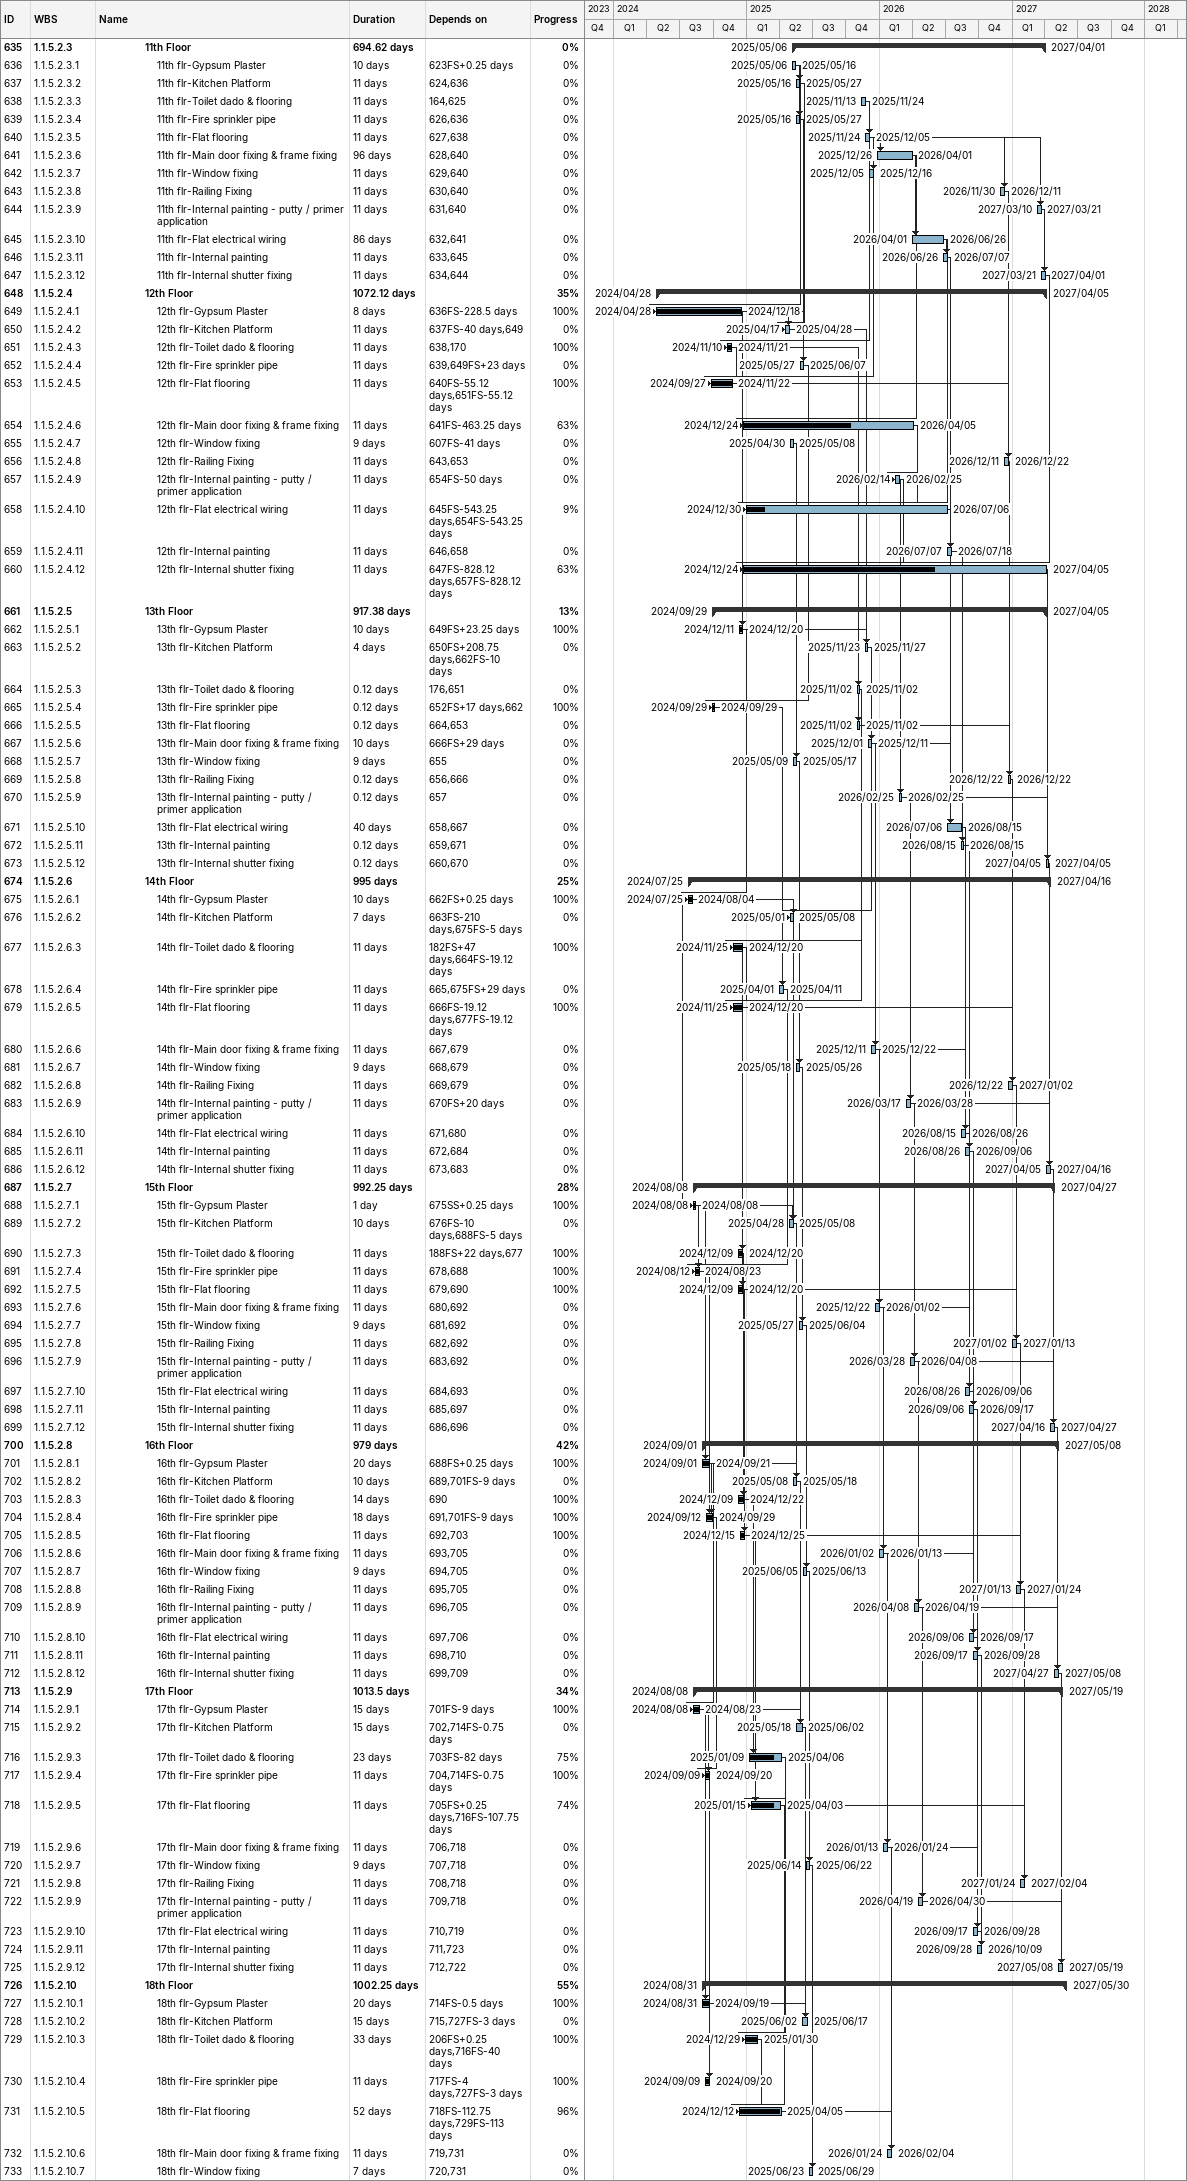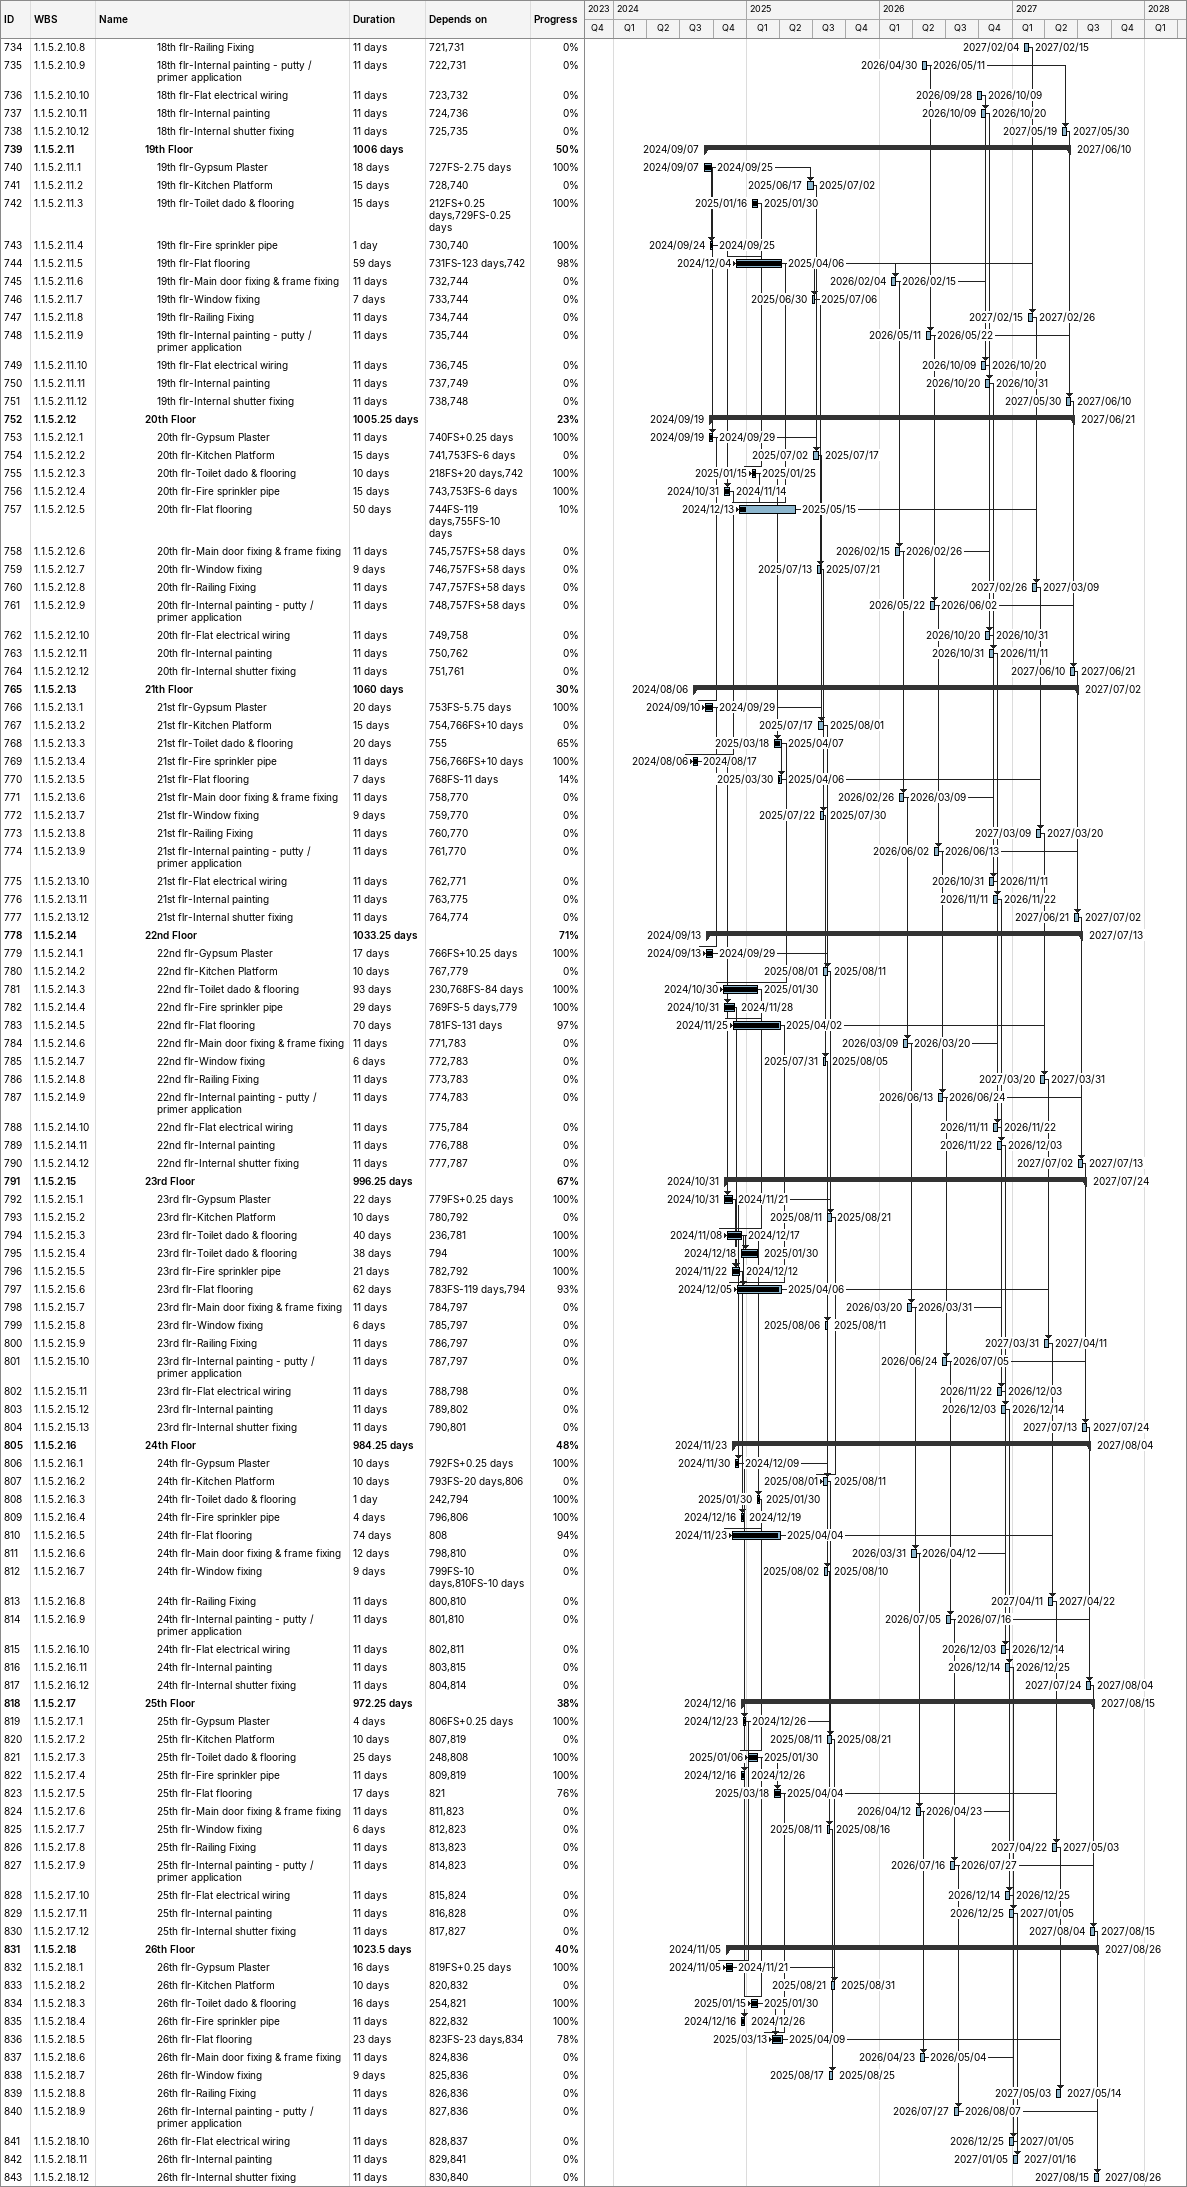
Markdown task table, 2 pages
| ID | WBS | Task | Duration | Start | Finish | Predecessors | % complete |
|---|---|---|---|---|---|---|---|
| 635 | 1.1.5.2.3 | **11th Floor** | 694.62d | 2025-05-06 | 2027-04-01 |  | 0 |
| 636 | 1.1.5.2.3.1 | 11th flr-Gypsum Plaster | 10d | 2025-05-06 | 2025-05-16 | 623FS+0.25d | 0 |
| 637 | 1.1.5.2.3.2 | 11th flr-Kitchen Platform | 11d | 2025-05-16 | 2025-05-27 | 624, 636 | 0 |
| 638 | 1.1.5.2.3.3 | 11th flr-Toilet dado & flooring | 11d | 2025-11-13 | 2025-11-24 | 164, 625 | 0 |
| 639 | 1.1.5.2.3.4 | 11th flr-Fire sprinkler pipe | 11d | 2025-05-16 | 2025-05-27 | 626, 636 | 0 |
| 640 | 1.1.5.2.3.5 | 11th flr-Flat flooring | 11d | 2025-11-24 | 2025-12-05 | 627, 638 | 0 |
| 641 | 1.1.5.2.3.6 | 11th flr-Main door fixing & frame fixing | 96d | 2025-12-26 | 2026-04-01 | 628, 640 | 0 |
| 642 | 1.1.5.2.3.7 | 11th flr-Window fixing | 11d | 2025-12-05 | 2025-12-16 | 629, 640 | 0 |
| 643 | 1.1.5.2.3.8 | 11th flr-Railing Fixing | 11d | 2026-11-30 | 2026-12-11 | 630, 640 | 0 |
| 644 | 1.1.5.2.3.9 | 11th flr-Internal painting - putty / primer application | 11d | 2027-03-10 | 2027-03-21 | 631, 640 | 0 |
| 645 | 1.1.5.2.3.10 | 11th flr-Flat electrical wiring | 86d | 2026-04-01 | 2026-06-26 | 632, 641 | 0 |
| 646 | 1.1.5.2.3.11 | 11th flr-Internal painting | 11d | 2026-06-26 | 2026-07-07 | 633, 645 | 0 |
| 647 | 1.1.5.2.3.12 | 11th flr-Internal shutter fixing | 11d | 2027-03-21 | 2027-04-01 | 634, 644 | 0 |
| 648 | 1.1.5.2.4 | **12th Floor** | 1072.12d | 2024-04-28 | 2027-04-05 |  | 35 |
| 649 | 1.1.5.2.4.1 | 12th flr-Gypsum Plaster | 8d | 2024-04-28 | 2024-12-18 | 636FS-228.5d | 100 |
| 650 | 1.1.5.2.4.2 | 12th flr-Kitchen Platform | 11d | 2025-04-17 | 2025-04-28 | 637FS-40d, 649 | 0 |
| 651 | 1.1.5.2.4.3 | 12th flr-Toilet dado & flooring | 11d | 2024-11-10 | 2024-11-21 | 638, 170 | 100 |
| 652 | 1.1.5.2.4.4 | 12th flr-Fire sprinkler pipe | 11d | 2025-05-27 | 2025-06-07 | 639, 649FS+23d | 0 |
| 653 | 1.1.5.2.4.5 | 12th flr-Flat flooring | 11d | 2024-09-27 | 2024-11-22 | 640FS-55.12d, 651FS-55.12d | 100 |
| 654 | 1.1.5.2.4.6 | 12th flr-Main door fixing & frame fixing | 11d | 2024-12-24 | 2026-04-05 | 641FS-463.25d | 63 |
| 655 | 1.1.5.2.4.7 | 12th flr-Window fixing | 9d | 2025-04-30 | 2025-05-08 | 607FS-41d | 0 |
| 656 | 1.1.5.2.4.8 | 12th flr-Railing Fixing | 11d | 2026-12-11 | 2026-12-22 | 643, 653 | 0 |
| 657 | 1.1.5.2.4.9 | 12th flr-Internal painting - putty / primer application | 11d | 2026-02-14 | 2026-02-25 | 654FS-50d | 0 |
| 658 | 1.1.5.2.4.10 | 12th flr-Flat electrical wiring | 11d | 2024-12-30 | 2026-07-06 | 645FS-543.25d, 654FS-543.25d | 9 |
| 659 | 1.1.5.2.4.11 | 12th flr-Internal painting | 11d | 2026-07-07 | 2026-07-18 | 646, 658 | 0 |
| 660 | 1.1.5.2.4.12 | 12th flr-Internal shutter fixing | 11d | 2024-12-24 | 2027-04-05 | 647FS-828.12d, 657FS-828.12d | 63 |
| 661 | 1.1.5.2.5 | **13th Floor** | 917.38d | 2024-09-29 | 2027-04-05 |  | 13 |
| 662 | 1.1.5.2.5.1 | 13th flr-Gypsum Plaster | 10d | 2024-12-11 | 2024-12-20 | 649FS+23.25d | 100 |
| 663 | 1.1.5.2.5.2 | 13th flr-Kitchen Platform | 4d | 2025-11-23 | 2025-11-27 | 650FS+208.75d, 662FS-10d | 0 |
| 664 | 1.1.5.2.5.3 | 13th flr-Toilet dado & flooring | 0.12d | 2025-11-02 | 2025-11-02 | 176, 651 | 0 |
| 665 | 1.1.5.2.5.4 | 13th flr-Fire sprinkler pipe | 0.12d | 2024-09-29 | 2024-09-29 | 652FS+17d, 662 | 100 |
| 666 | 1.1.5.2.5.5 | 13th flr-Flat flooring | 0.12d | 2025-11-02 | 2025-11-02 | 664, 653 | 0 |
| 667 | 1.1.5.2.5.6 | 13th flr-Main door fixing & frame fixing | 10d | 2025-12-01 | 2025-12-11 | 666FS+29d | 0 |
| 668 | 1.1.5.2.5.7 | 13th flr-Window fixing | 9d | 2025-05-09 | 2025-05-17 | 655 | 0 |
| 669 | 1.1.5.2.5.8 | 13th flr-Railing Fixing | 0.12d | 2026-12-22 | 2026-12-22 | 656, 666 | 0 |
| 670 | 1.1.5.2.5.9 | 13th flr-Internal painting - putty / primer application | 0.12d | 2026-02-25 | 2026-02-25 | 657 | 0 |
| 671 | 1.1.5.2.5.10 | 13th flr-Flat electrical wiring | 40d | 2026-07-06 | 2026-08-15 | 658, 667 | 0 |
| 672 | 1.1.5.2.5.11 | 13th flr-Internal painting | 0.12d | 2026-08-15 | 2026-08-15 | 659, 671 | 0 |
| 673 | 1.1.5.2.5.12 | 13th flr-Internal shutter fixing | 0.12d | 2027-04-05 | 2027-04-05 | 660, 670 | 0 |
| 674 | 1.1.5.2.6 | **14th Floor** | 995d | 2024-07-25 | 2027-04-16 |  | 25 |
| 675 | 1.1.5.2.6.1 | 14th flr-Gypsum Plaster | 10d | 2024-07-25 | 2024-08-04 | 662FS+0.25d | 100 |
| 676 | 1.1.5.2.6.2 | 14th flr-Kitchen Platform | 7d | 2025-05-01 | 2025-05-08 | 663FS-210d, 675FS-5d | 0 |
| 677 | 1.1.5.2.6.3 | 14th flr-Toilet dado & flooring | 11d | 2024-11-25 | 2024-12-20 | 182FS+47d, 664FS-19.12d | 100 |
| 678 | 1.1.5.2.6.4 | 14th flr-Fire sprinkler pipe | 11d | 2025-04-01 | 2025-04-11 | 665, 675FS+29d | 0 |
| 679 | 1.1.5.2.6.5 | 14th flr-Flat flooring | 11d | 2024-11-25 | 2024-12-20 | 666FS-19.12d, 677FS-19.12d | 100 |
| 680 | 1.1.5.2.6.6 | 14th flr-Main door fixing & frame fixing | 11d | 2025-12-11 | 2025-12-22 | 667, 679 | 0 |
| 681 | 1.1.5.2.6.7 | 14th flr-Window fixing | 9d | 2025-05-18 | 2025-05-26 | 668, 679 | 0 |
| 682 | 1.1.5.2.6.8 | 14th flr-Railing Fixing | 11d | 2026-12-22 | 2027-01-02 | 669, 679 | 0 |
| 683 | 1.1.5.2.6.9 | 14th flr-Internal painting - putty / primer application | 11d | 2026-03-17 | 2026-03-28 | 670FS+20d | 0 |
| 684 | 1.1.5.2.6.10 | 14th flr-Flat electrical wiring | 11d | 2026-08-15 | 2026-08-26 | 671, 680 | 0 |
| 685 | 1.1.5.2.6.11 | 14th flr-Internal painting | 11d | 2026-08-26 | 2026-09-06 | 672, 684 | 0 |
| 686 | 1.1.5.2.6.12 | 14th flr-Internal shutter fixing | 11d | 2027-04-05 | 2027-04-16 | 673, 683 | 0 |
| 687 | 1.1.5.2.7 | **15th Floor** | 992.25d | 2024-08-08 | 2027-04-27 |  | 28 |
| 688 | 1.1.5.2.7.1 | 15th flr-Gypsum Plaster | 1d | 2024-08-08 | 2024-08-08 | 675SS+0.25d | 100 |
| 689 | 1.1.5.2.7.2 | 15th flr-Kitchen Platform | 10d | 2025-04-28 | 2025-05-08 | 676FS-10d, 688FS-5d | 0 |
| 690 | 1.1.5.2.7.3 | 15th flr-Toilet dado & flooring | 11d | 2024-12-09 | 2024-12-20 | 188FS+22d, 677 | 100 |
| 691 | 1.1.5.2.7.4 | 15th flr-Fire sprinkler pipe | 11d | 2024-08-12 | 2024-08-23 | 678, 688 | 100 |
| 692 | 1.1.5.2.7.5 | 15th flr-Flat flooring | 11d | 2024-12-09 | 2024-12-20 | 679, 690 | 100 |
| 693 | 1.1.5.2.7.6 | 15th flr-Main door fixing & frame fixing | 11d | 2025-12-22 | 2026-01-02 | 680, 692 | 0 |
| 694 | 1.1.5.2.7.7 | 15th flr-Window fixing | 9d | 2025-05-27 | 2025-06-04 | 681, 692 | 0 |
| 695 | 1.1.5.2.7.8 | 15th flr-Railing Fixing | 11d | 2027-01-02 | 2027-01-13 | 682, 692 | 0 |
| 696 | 1.1.5.2.7.9 | 15th flr-Internal painting - putty / primer application | 11d | 2026-03-28 | 2026-04-08 | 683, 692 | 0 |
| 697 | 1.1.5.2.7.10 | 15th flr-Flat electrical wiring | 11d | 2026-08-26 | 2026-09-06 | 684, 693 | 0 |
| 698 | 1.1.5.2.7.11 | 15th flr-Internal painting | 11d | 2026-09-06 | 2026-09-17 | 685, 697 | 0 |
| 699 | 1.1.5.2.7.12 | 15th flr-Internal shutter fixing | 11d | 2027-04-16 | 2027-04-27 | 686, 696 | 0 |
| 700 | 1.1.5.2.8 | **16th Floor** | 979d | 2024-09-01 | 2027-05-08 |  | 42 |
| 701 | 1.1.5.2.8.1 | 16th flr-Gypsum Plaster | 20d | 2024-09-01 | 2024-09-21 | 688FS+0.25d | 100 |
| 702 | 1.1.5.2.8.2 | 16th flr-Kitchen Platform | 10d | 2025-05-08 | 2025-05-18 | 689, 701FS-9d | 0 |
| 703 | 1.1.5.2.8.3 | 16th flr-Toilet dado & flooring | 14d | 2024-12-09 | 2024-12-22 | 690 | 100 |
| 704 | 1.1.5.2.8.4 | 16th flr-Fire sprinkler pipe | 18d | 2024-09-12 | 2024-09-29 | 691, 701FS-9d | 100 |
| 705 | 1.1.5.2.8.5 | 16th flr-Flat flooring | 11d | 2024-12-15 | 2024-12-25 | 692, 703 | 100 |
| 706 | 1.1.5.2.8.6 | 16th flr-Main door fixing & frame fixing | 11d | 2026-01-02 | 2026-01-13 | 693, 705 | 0 |
| 707 | 1.1.5.2.8.7 | 16th flr-Window fixing | 9d | 2025-06-05 | 2025-06-13 | 694, 705 | 0 |
| 708 | 1.1.5.2.8.8 | 16th flr-Railing Fixing | 11d | 2027-01-13 | 2027-01-24 | 695, 705 | 0 |
| 709 | 1.1.5.2.8.9 | 16th flr-Internal painting - putty / primer application | 11d | 2026-04-08 | 2026-04-19 | 696, 705 | 0 |
| 710 | 1.1.5.2.8.10 | 16th flr-Flat electrical wiring | 11d | 2026-09-06 | 2026-09-17 | 697, 706 | 0 |
| 711 | 1.1.5.2.8.11 | 16th flr-Internal painting | 11d | 2026-09-17 | 2026-09-28 | 698, 710 | 0 |
| 712 | 1.1.5.2.8.12 | 16th flr-Internal shutter fixing | 11d | 2027-04-27 | 2027-05-08 | 699, 709 | 0 |
| 713 | 1.1.5.2.9 | **17th Floor** | 1013.5d | 2024-08-08 | 2027-05-19 |  | 34 |
| 714 | 1.1.5.2.9.1 | 17th flr-Gypsum Plaster | 15d | 2024-08-08 | 2024-08-23 | 701FS-9d | 100 |
| 715 | 1.1.5.2.9.2 | 17th flr-Kitchen Platform | 15d | 2025-05-18 | 2025-06-02 | 702, 714FS-0.75d | 0 |
| 716 | 1.1.5.2.9.3 | 17th flr-Toilet dado & flooring | 23d | 2025-01-09 | 2025-04-06 | 703FS-82d | 75 |
| 717 | 1.1.5.2.9.4 | 17th flr-Fire sprinkler pipe | 11d | 2024-09-09 | 2024-09-20 | 704, 714FS-0.75d | 100 |
| 718 | 1.1.5.2.9.5 | 17th flr-Flat flooring | 11d | 2025-01-15 | 2025-04-03 | 705FS+0.25d, 716FS-107.75d | 74 |
| 719 | 1.1.5.2.9.6 | 17th flr-Main door fixing & frame fixing | 11d | 2026-01-13 | 2026-01-24 | 706, 718 | 0 |
| 720 | 1.1.5.2.9.7 | 17th flr-Window fixing | 9d | 2025-06-14 | 2025-06-22 | 707, 718 | 0 |
| 721 | 1.1.5.2.9.8 | 17th flr-Railing Fixing | 11d | 2027-01-24 | 2027-02-04 | 708, 718 | 0 |
| 722 | 1.1.5.2.9.9 | 17th flr-Internal painting - putty / primer application | 11d | 2026-04-19 | 2026-04-30 | 709, 718 | 0 |
| 723 | 1.1.5.2.9.10 | 17th flr-Flat electrical wiring | 11d | 2026-09-17 | 2026-09-28 | 710, 719 | 0 |
| 724 | 1.1.5.2.9.11 | 17th flr-Internal painting | 11d | 2026-09-28 | 2026-10-09 | 711, 723 | 0 |
| 725 | 1.1.5.2.9.12 | 17th flr-Internal shutter fixing | 11d | 2027-05-08 | 2027-05-19 | 712, 722 | 0 |
| 726 | 1.1.5.2.10 | **18th Floor** | 1002.25d | 2024-08-31 | 2027-05-30 |  | 55 |
| 727 | 1.1.5.2.10.1 | 18th flr-Gypsum Plaster | 20d | 2024-08-31 | 2024-09-19 | 714FS-0.5d | 100 |
| 728 | 1.1.5.2.10.2 | 18th flr-Kitchen Platform | 15d | 2025-06-02 | 2025-06-17 | 715, 727FS-3d | 0 |
| 729 | 1.1.5.2.10.3 | 18th flr-Toilet dado & flooring | 33d | 2024-12-29 | 2025-01-30 | 206FS+0.25d, 716FS-40d | 100 |
| 730 | 1.1.5.2.10.4 | 18th flr-Fire sprinkler pipe | 11d | 2024-09-09 | 2024-09-20 | 717FS-4d, 727FS-3d | 100 |
| 731 | 1.1.5.2.10.5 | 18th flr-Flat flooring | 52d | 2024-12-12 | 2025-04-05 | 718FS-112.75d, 729FS-113d | 96 |
| 732 | 1.1.5.2.10.6 | 18th flr-Main door fixing & frame fixing | 11d | 2026-01-24 | 2026-02-04 | 719, 731 | 0 |
| 733 | 1.1.5.2.10.7 | 18th flr-Window fixing | 7d | 2025-06-23 | 2025-06-29 | 720, 731 | 0 |
| 734 | 1.1.5.2.10.8 | 18th flr-Railing Fixing | 11d | 2027-02-04 | 2027-02-15 | 721, 731 | 0 |
| 735 | 1.1.5.2.10.9 | 18th flr-Internal painting - putty / primer application | 11d | 2026-04-30 | 2026-05-11 | 722, 731 | 0 |
| 736 | 1.1.5.2.10.10 | 18th flr-Flat electrical wiring | 11d | 2026-09-28 | 2026-10-09 | 723, 732 | 0 |
| 737 | 1.1.5.2.10.11 | 18th flr-Internal painting | 11d | 2026-10-09 | 2026-10-20 | 724, 736 | 0 |
| 738 | 1.1.5.2.10.12 | 18th flr-Internal shutter fixing | 11d | 2027-05-19 | 2027-05-30 | 725, 735 | 0 |
| 739 | 1.1.5.2.11 | **19th Floor** | 1006d | 2024-09-07 | 2027-06-10 |  | 50 |
| 740 | 1.1.5.2.11.1 | 19th flr-Gypsum Plaster | 18d | 2024-09-07 | 2024-09-25 | 727FS-2.75d | 100 |
| 741 | 1.1.5.2.11.2 | 19th flr-Kitchen Platform | 15d | 2025-06-17 | 2025-07-02 | 728, 740 | 0 |
| 742 | 1.1.5.2.11.3 | 19th flr-Toilet dado & flooring | 15d | 2025-01-16 | 2025-01-30 | 212FS+0.25d, 729FS-0.25d | 100 |
| 743 | 1.1.5.2.11.4 | 19th flr-Fire sprinkler pipe | 1d | 2024-09-24 | 2024-09-25 | 730, 740 | 100 |
| 744 | 1.1.5.2.11.5 | 19th flr-Flat flooring | 59d | 2024-12-04 | 2025-04-06 | 731FS-123d, 742 | 98 |
| 745 | 1.1.5.2.11.6 | 19th flr-Main door fixing & frame fixing | 11d | 2026-02-04 | 2026-02-15 | 732, 744 | 0 |
| 746 | 1.1.5.2.11.7 | 19th flr-Window fixing | 7d | 2025-06-30 | 2025-07-06 | 733, 744 | 0 |
| 747 | 1.1.5.2.11.8 | 19th flr-Railing Fixing | 11d | 2027-02-15 | 2027-02-26 | 734, 744 | 0 |
| 748 | 1.1.5.2.11.9 | 19th flr-Internal painting - putty / primer application | 11d | 2026-05-11 | 2026-05-22 | 735, 744 | 0 |
| 749 | 1.1.5.2.11.10 | 19th flr-Flat electrical wiring | 11d | 2026-10-09 | 2026-10-20 | 736, 745 | 0 |
| 750 | 1.1.5.2.11.11 | 19th flr-Internal painting | 11d | 2026-10-20 | 2026-10-31 | 737, 749 | 0 |
| 751 | 1.1.5.2.11.12 | 19th flr-Internal shutter fixing | 11d | 2027-05-30 | 2027-06-10 | 738, 748 | 0 |
| 752 | 1.1.5.2.12 | **20th Floor** | 1005.25d | 2024-09-19 | 2027-06-21 |  | 23 |
| 753 | 1.1.5.2.12.1 | 20th flr-Gypsum Plaster | 11d | 2024-09-19 | 2024-09-29 | 740FS+0.25d | 100 |
| 754 | 1.1.5.2.12.2 | 20th flr-Kitchen Platform | 15d | 2025-07-02 | 2025-07-17 | 741, 753FS-6d | 0 |
| 755 | 1.1.5.2.12.3 | 20th flr-Toilet dado & flooring | 10d | 2025-01-15 | 2025-01-25 | 218FS+20d, 742 | 100 |
| 756 | 1.1.5.2.12.4 | 20th flr-Fire sprinkler pipe | 15d | 2024-10-31 | 2024-11-14 | 743, 753FS-6d | 100 |
| 757 | 1.1.5.2.12.5 | 20th flr-Flat flooring | 50d | 2024-12-13 | 2025-05-15 | 744FS-119d, 755FS-10d | 10 |
| 758 | 1.1.5.2.12.6 | 20th flr-Main door fixing & frame fixing | 11d | 2026-02-15 | 2026-02-26 | 745, 757FS+58d | 0 |
| 759 | 1.1.5.2.12.7 | 20th flr-Window fixing | 9d | 2025-07-13 | 2025-07-21 | 746, 757FS+58d | 0 |
| 760 | 1.1.5.2.12.8 | 20th flr-Railing Fixing | 11d | 2027-02-26 | 2027-03-09 | 747, 757FS+58d | 0 |
| 761 | 1.1.5.2.12.9 | 20th flr-Internal painting - putty / primer application | 11d | 2026-05-22 | 2026-06-02 | 748, 757FS+58d | 0 |
| 762 | 1.1.5.2.12.10 | 20th flr-Flat electrical wiring | 11d | 2026-10-20 | 2026-10-31 | 749, 758 | 0 |
| 763 | 1.1.5.2.12.11 | 20th flr-Internal painting | 11d | 2026-10-31 | 2026-11-11 | 750, 762 | 0 |
| 764 | 1.1.5.2.12.12 | 20th flr-Internal shutter fixing | 11d | 2027-06-10 | 2027-06-21 | 751, 761 | 0 |
| 765 | 1.1.5.2.13 | **21th Floor** | 1060d | 2024-08-06 | 2027-07-02 |  | 30 |
| 766 | 1.1.5.2.13.1 | 21st flr-Gypsum Plaster | 20d | 2024-09-10 | 2024-09-29 | 753FS-5.75d | 100 |
| 767 | 1.1.5.2.13.2 | 21st flr-Kitchen Platform | 15d | 2025-07-17 | 2025-08-01 | 754, 766FS+10d | 0 |
| 768 | 1.1.5.2.13.3 | 21st flr-Toilet dado & flooring | 20d | 2025-03-18 | 2025-04-07 | 755 | 65 |
| 769 | 1.1.5.2.13.4 | 21st flr-Fire sprinkler pipe | 11d | 2024-08-06 | 2024-08-17 | 756, 766FS+10d | 100 |
| 770 | 1.1.5.2.13.5 | 21st flr-Flat flooring | 7d | 2025-03-30 | 2025-04-06 | 768FS-11d | 14 |
| 771 | 1.1.5.2.13.6 | 21st flr-Main door fixing & frame fixing | 11d | 2026-02-26 | 2026-03-09 | 758, 770 | 0 |
| 772 | 1.1.5.2.13.7 | 21st flr-Window fixing | 9d | 2025-07-22 | 2025-07-30 | 759, 770 | 0 |
| 773 | 1.1.5.2.13.8 | 21st flr-Railing Fixing | 11d | 2027-03-09 | 2027-03-20 | 760, 770 | 0 |
| 774 | 1.1.5.2.13.9 | 21st flr-Internal painting - putty / primer application | 11d | 2026-06-02 | 2026-06-13 | 761, 770 | 0 |
| 775 | 1.1.5.2.13.10 | 21st flr-Flat electrical wiring | 11d | 2026-10-31 | 2026-11-11 | 762, 771 | 0 |
| 776 | 1.1.5.2.13.11 | 21st flr-Internal painting | 11d | 2026-11-11 | 2026-11-22 | 763, 775 | 0 |
| 777 | 1.1.5.2.13.12 | 21st flr-Internal shutter fixing | 11d | 2027-06-21 | 2027-07-02 | 764, 774 | 0 |
| 778 | 1.1.5.2.14 | **22nd Floor** | 1033.25d | 2024-09-13 | 2027-07-13 |  | 71 |
| 779 | 1.1.5.2.14.1 | 22nd flr-Gypsum Plaster | 17d | 2024-09-13 | 2024-09-29 | 766FS+10.25d | 100 |
| 780 | 1.1.5.2.14.2 | 22nd flr-Kitchen Platform | 10d | 2025-08-01 | 2025-08-11 | 767, 779 | 0 |
| 781 | 1.1.5.2.14.3 | 22nd flr-Toilet dado & flooring | 93d | 2024-10-30 | 2025-01-30 | 230, 768FS-84d | 100 |
| 782 | 1.1.5.2.14.4 | 22nd flr-Fire sprinkler pipe | 29d | 2024-10-31 | 2024-11-28 | 769FS-5d, 779 | 100 |
| 783 | 1.1.5.2.14.5 | 22nd flr-Flat flooring | 70d | 2024-11-25 | 2025-04-02 | 781FS-131d | 97 |
| 784 | 1.1.5.2.14.6 | 22nd flr-Main door fixing & frame fixing | 11d | 2026-03-09 | 2026-03-20 | 771, 783 | 0 |
| 785 | 1.1.5.2.14.7 | 22nd flr-Window fixing | 6d | 2025-07-31 | 2025-08-05 | 772, 783 | 0 |
| 786 | 1.1.5.2.14.8 | 22nd flr-Railing Fixing | 11d | 2027-03-20 | 2027-03-31 | 773, 783 | 0 |
| 787 | 1.1.5.2.14.9 | 22nd flr-Internal painting - putty / primer application | 11d | 2026-06-13 | 2026-06-24 | 774, 783 | 0 |
| 788 | 1.1.5.2.14.10 | 22nd flr-Flat electrical wiring | 11d | 2026-11-11 | 2026-11-22 | 775, 784 | 0 |
| 789 | 1.1.5.2.14.11 | 22nd flr-Internal painting | 11d | 2026-11-22 | 2026-12-03 | 776, 788 | 0 |
| 790 | 1.1.5.2.14.12 | 22nd flr-Internal shutter fixing | 11d | 2027-07-02 | 2027-07-13 | 777, 787 | 0 |
| 791 | 1.1.5.2.15 | **23rd Floor** | 996.25d | 2024-10-31 | 2027-07-24 |  | 67 |
| 792 | 1.1.5.2.15.1 | 23rd flr-Gypsum Plaster | 22d | 2024-10-31 | 2024-11-21 | 779FS+0.25d | 100 |
| 793 | 1.1.5.2.15.2 | 23rd flr-Kitchen Platform | 10d | 2025-08-11 | 2025-08-21 | 780, 792 | 0 |
| 794 | 1.1.5.2.15.3 | 23rd flr-Toilet dado & flooring | 40d | 2024-11-08 | 2024-12-17 | 236, 781 | 100 |
| 795 | 1.1.5.2.15.4 | 23rd flr-Toilet dado & flooring | 38d | 2024-12-18 | 2025-01-30 | 794 | 100 |
| 796 | 1.1.5.2.15.5 | 23rd flr-Fire sprinkler pipe | 21d | 2024-11-22 | 2024-12-12 | 782, 792 | 100 |
| 797 | 1.1.5.2.15.6 | 23rd flr-Flat flooring | 62d | 2024-12-05 | 2025-04-06 | 783FS-119d, 794 | 93 |
| 798 | 1.1.5.2.15.7 | 23rd flr-Main door fixing & frame fixing | 11d | 2026-03-20 | 2026-03-31 | 784, 797 | 0 |
| 799 | 1.1.5.2.15.8 | 23rd flr-Window fixing | 6d | 2025-08-06 | 2025-08-11 | 785, 797 | 0 |
| 800 | 1.1.5.2.15.9 | 23rd flr-Railing Fixing | 11d | 2027-03-31 | 2027-04-11 | 786, 797 | 0 |
| 801 | 1.1.5.2.15.10 | 23rd flr-Internal painting - putty / primer application | 11d | 2026-06-24 | 2026-07-05 | 787, 797 | 0 |
| 802 | 1.1.5.2.15.11 | 23rd flr-Flat electrical wiring | 11d | 2026-11-22 | 2026-12-03 | 788, 798 | 0 |
| 803 | 1.1.5.2.15.12 | 23rd flr-Internal painting | 11d | 2026-12-03 | 2026-12-14 | 789, 802 | 0 |
| 804 | 1.1.5.2.15.13 | 23rd flr-Internal shutter fixing | 11d | 2027-07-13 | 2027-07-24 | 790, 801 | 0 |
| 805 | 1.1.5.2.16 | **24th Floor** | 984.25d | 2024-11-23 | 2027-08-04 |  | 48 |
| 806 | 1.1.5.2.16.1 | 24th flr-Gypsum Plaster | 10d | 2024-11-30 | 2024-12-09 | 792FS+0.25d | 100 |
| 807 | 1.1.5.2.16.2 | 24th flr-Kitchen Platform | 10d | 2025-08-01 | 2025-08-11 | 793FS-20d, 806 | 0 |
| 808 | 1.1.5.2.16.3 | 24th flr-Toilet dado & flooring | 1d | 2025-01-30 | 2025-01-30 | 242, 794 | 100 |
| 809 | 1.1.5.2.16.4 | 24th flr-Fire sprinkler pipe | 4d | 2024-12-16 | 2024-12-19 | 796, 806 | 100 |
| 810 | 1.1.5.2.16.5 | 24th flr-Flat flooring | 74d | 2024-11-23 | 2025-04-04 | 808 | 94 |
| 811 | 1.1.5.2.16.6 | 24th flr-Main door fixing & frame fixing | 12d | 2026-03-31 | 2026-04-12 | 798, 810 | 0 |
| 812 | 1.1.5.2.16.7 | 24th flr-Window fixing | 9d | 2025-08-02 | 2025-08-10 | 799FS-10d, 810FS-10d | 0 |
| 813 | 1.1.5.2.16.8 | 24th flr-Railing Fixing | 11d | 2027-04-11 | 2027-04-22 | 800, 810 | 0 |
| 814 | 1.1.5.2.16.9 | 24th flr-Internal painting - putty / primer application | 11d | 2026-07-05 | 2026-07-16 | 801, 810 | 0 |
| 815 | 1.1.5.2.16.10 | 24th flr-Flat electrical wiring | 11d | 2026-12-03 | 2026-12-14 | 802, 811 | 0 |
| 816 | 1.1.5.2.16.11 | 24th flr-Internal painting | 11d | 2026-12-14 | 2026-12-25 | 803, 815 | 0 |
| 817 | 1.1.5.2.16.12 | 24th flr-Internal shutter fixing | 11d | 2027-07-24 | 2027-08-04 | 804, 814 | 0 |
| 818 | 1.1.5.2.17 | **25th Floor** | 972.25d | 2024-12-16 | 2027-08-15 |  | 38 |
| 819 | 1.1.5.2.17.1 | 25th flr-Gypsum Plaster | 4d | 2024-12-23 | 2024-12-26 | 806FS+0.25d | 100 |
| 820 | 1.1.5.2.17.2 | 25th flr-Kitchen Platform | 10d | 2025-08-11 | 2025-08-21 | 807, 819 | 0 |
| 821 | 1.1.5.2.17.3 | 25th flr-Toilet dado & flooring | 25d | 2025-01-06 | 2025-01-30 | 248, 808 | 100 |
| 822 | 1.1.5.2.17.4 | 25th flr-Fire sprinkler pipe | 11d | 2024-12-16 | 2024-12-26 | 809, 819 | 100 |
| 823 | 1.1.5.2.17.5 | 25th flr-Flat flooring | 17d | 2025-03-18 | 2025-04-04 | 821 | 76 |
| 824 | 1.1.5.2.17.6 | 25th flr-Main door fixing & frame fixing | 11d | 2026-04-12 | 2026-04-23 | 811, 823 | 0 |
| 825 | 1.1.5.2.17.7 | 25th flr-Window fixing | 6d | 2025-08-11 | 2025-08-16 | 812, 823 | 0 |
| 826 | 1.1.5.2.17.8 | 25th flr-Railing Fixing | 11d | 2027-04-22 | 2027-05-03 | 813, 823 | 0 |
| 827 | 1.1.5.2.17.9 | 25th flr-Internal painting - putty / primer application | 11d | 2026-07-16 | 2026-07-27 | 814, 823 | 0 |
| 828 | 1.1.5.2.17.10 | 25th flr-Flat electrical wiring | 11d | 2026-12-14 | 2026-12-25 | 815, 824 | 0 |
| 829 | 1.1.5.2.17.11 | 25th flr-Internal painting | 11d | 2026-12-25 | 2027-01-05 | 816, 828 | 0 |
| 830 | 1.1.5.2.17.12 | 25th flr-Internal shutter fixing | 11d | 2027-08-04 | 2027-08-15 | 817, 827 | 0 |
| 831 | 1.1.5.2.18 | **26th Floor** | 1023.5d | 2024-11-05 | 2027-08-26 |  | 40 |
| 832 | 1.1.5.2.18.1 | 26th flr-Gypsum Plaster | 16d | 2024-11-05 | 2024-11-21 | 819FS+0.25d | 100 |
| 833 | 1.1.5.2.18.2 | 26th flr-Kitchen Platform | 10d | 2025-08-21 | 2025-08-31 | 820, 832 | 0 |
| 834 | 1.1.5.2.18.3 | 26th flr-Toilet dado & flooring | 16d | 2025-01-15 | 2025-01-30 | 254, 821 | 100 |
| 835 | 1.1.5.2.18.4 | 26th flr-Fire sprinkler pipe | 11d | 2024-12-16 | 2024-12-26 | 822, 832 | 100 |
| 836 | 1.1.5.2.18.5 | 26th flr-Flat flooring | 23d | 2025-03-13 | 2025-04-09 | 823FS-23d, 834 | 78 |
| 837 | 1.1.5.2.18.6 | 26th flr-Main door fixing & frame fixing | 11d | 2026-04-23 | 2026-05-04 | 824, 836 | 0 |
| 838 | 1.1.5.2.18.7 | 26th flr-Window fixing | 9d | 2025-08-17 | 2025-08-25 | 825, 836 | 0 |
| 839 | 1.1.5.2.18.8 | 26th flr-Railing Fixing | 11d | 2027-05-03 | 2027-05-14 | 826, 836 | 0 |
| 840 | 1.1.5.2.18.9 | 26th flr-Internal painting - putty / primer application | 11d | 2026-07-27 | 2026-08-07 | 827, 836 | 0 |
| 841 | 1.1.5.2.18.10 | 26th flr-Flat electrical wiring | 11d | 2026-12-25 | 2027-01-05 | 828, 837 | 0 |
| 842 | 1.1.5.2.18.11 | 26th flr-Internal painting | 11d | 2027-01-05 | 2027-01-16 | 829, 841 | 0 |
| 843 | 1.1.5.2.18.12 | 26th flr-Internal shutter fixing | 11d | 2027-08-15 | 2027-08-26 | 830, 840 | 0 |
